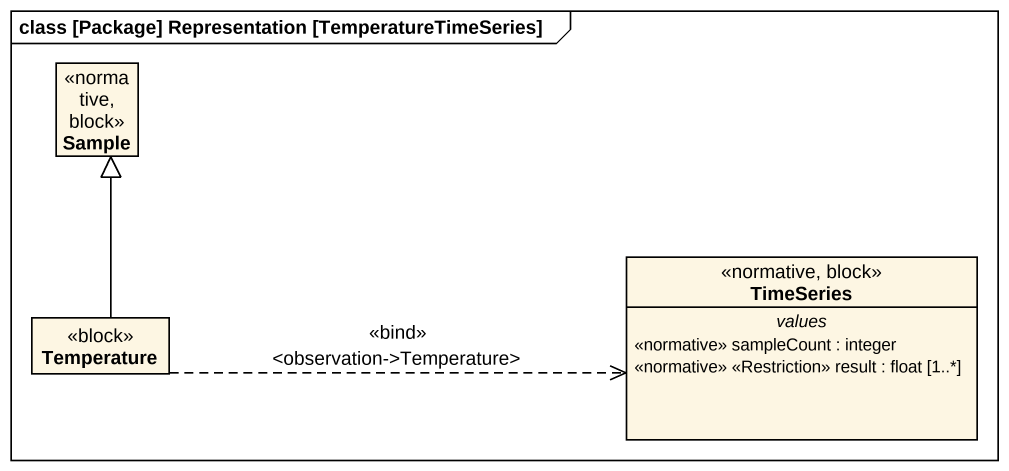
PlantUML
@startuml
mainframe class [Package] Representation [TemperatureTimeSeries]
hide circle
hide empty members
class Sample <<normative, block>>
class Temperature <<block>>
class TimeSeries <<normative, block>> {
  -- values --
  <<normative>> sampleCount : integer
  <<normative>> <<Restriction>> result : float [1..*]
}
Temperature -up-|> Sample
Temperature .right.> TimeSeries : <<bind>>\n<observation->Temperature>
@enduml
